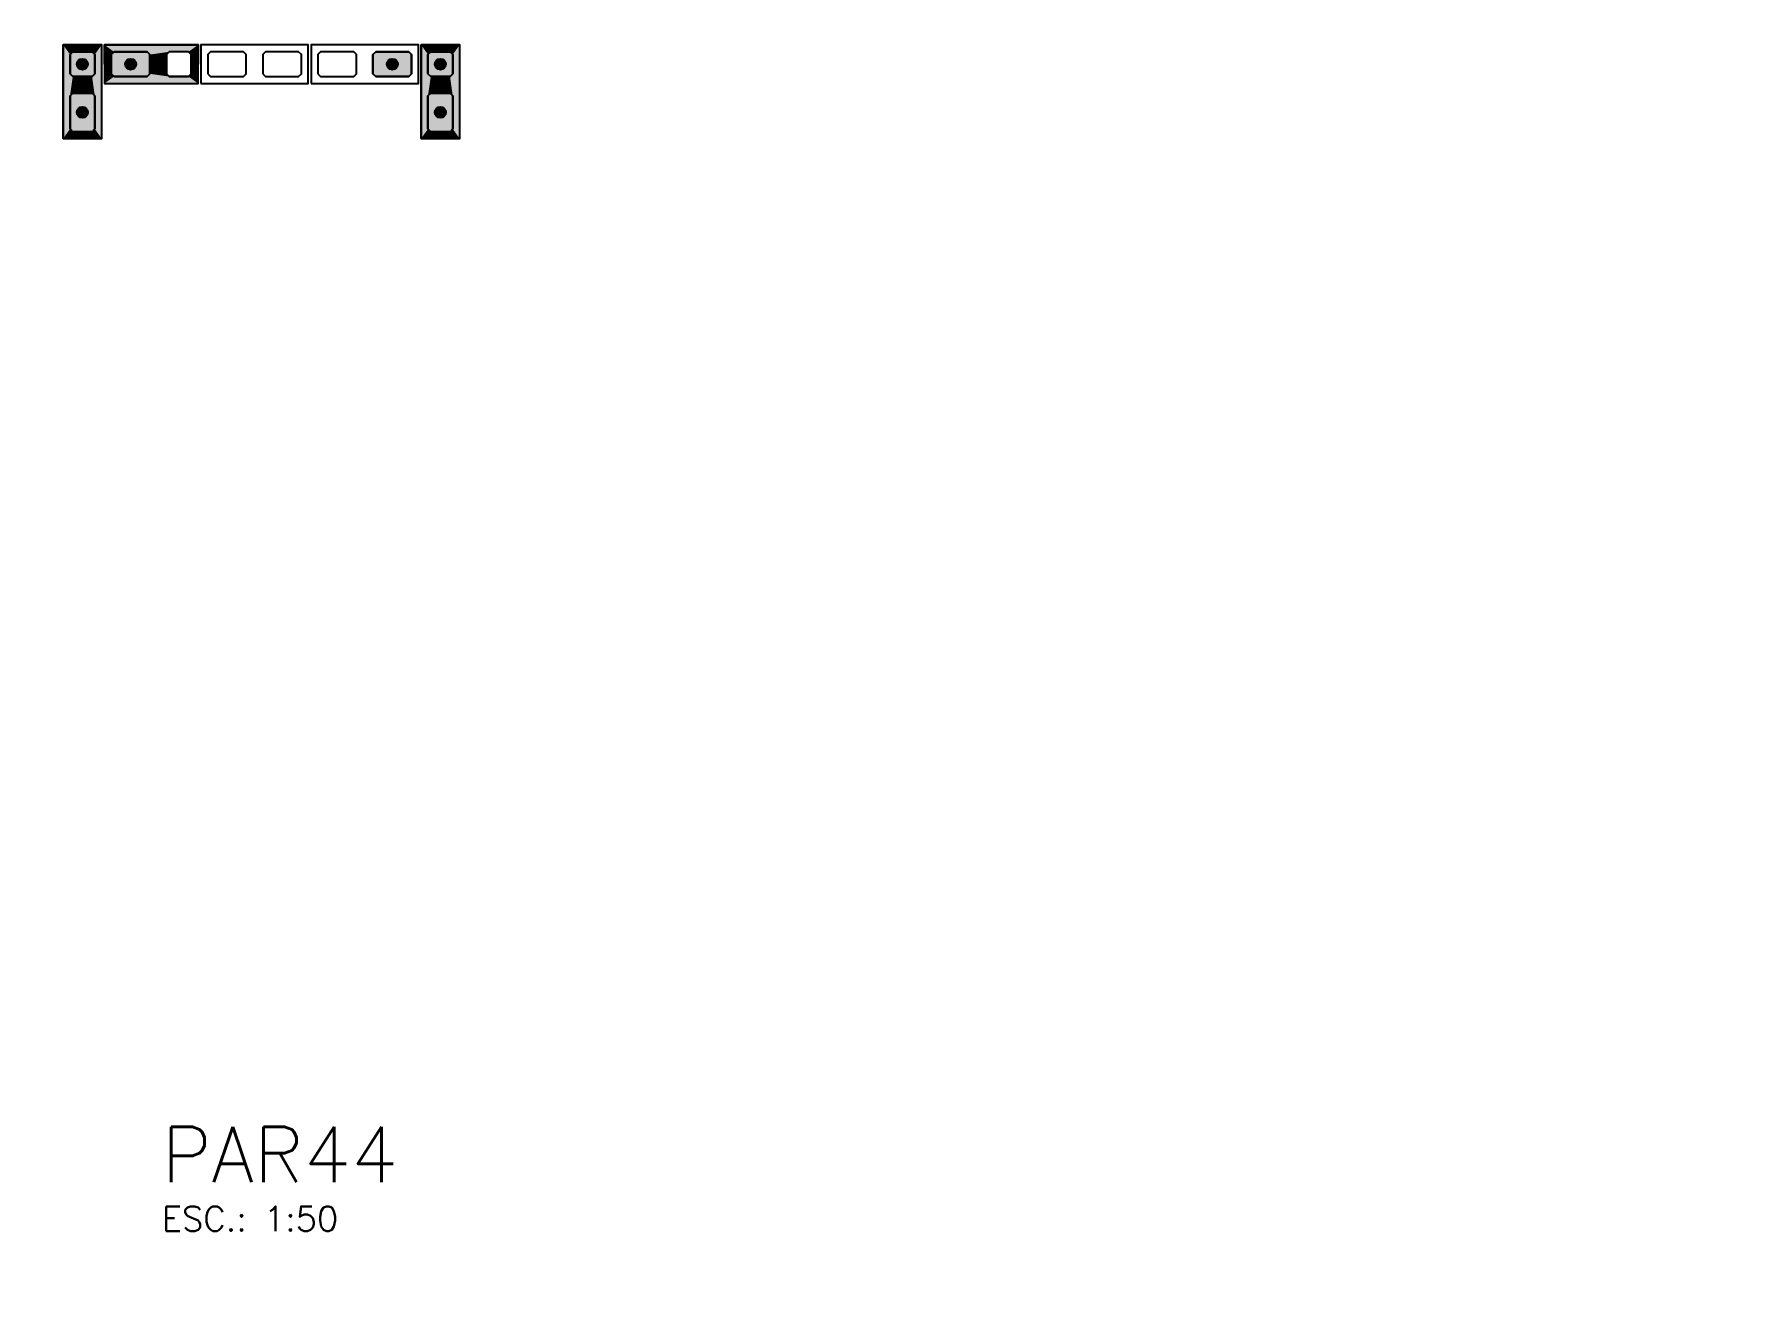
# Model space of a CAD drawing. Extents: x -1.9 to 86, y -1.6 to 60.9.
# Drawn here: x 6.84 to 19.19, y 20.87 to 30.01 of the extents above; entities that cross this region are included whole.
import ezdxf

# ---------------------------------------------------------------- set-up
doc = ezdxf.new("R2010")
doc.units = 0
doc.header["$MEASUREMENT"] = 0
for name, color, linetype in [('PENA_01', 1, 'CONTINUOUS'), ('PENA_02', 2, 'CONTINUOUS'), ('PENA_03', 3, 'CONTINUOUS'), ('PENA_06', 6, 'CONTINUOUS'), ('PENA_11', 252, 'CONTINUOUS'), ('PENA_21', 100, 'CONTINUOUS')]:
    doc.layers.add(name, color=color, linetype=linetype)
doc.styles.get("Standard").update_dxf_attribs({"font": 'ROMANS.SHX'})

msp = doc.modelspace()

# ---------------------------------------------------------------- linework, layer by layer
at = {"layer": 'PENA_01', "linetype": 'Continuous'}
for points in [[(7.097429, 29.860969), (7.097429, 29.720969), (7.117429, 29.700969), (7.257429, 29.700969), (7.277429, 29.720969), (7.277429, 29.860969), (7.257429, 29.880969), (7.117429, 29.880969), (7.097429, 29.860969)], [(7.657429, 29.880969), (7.417429, 29.880969), (7.397429, 29.860969), (7.397429, 29.720969), (7.417429, 29.700969), (7.657429, 29.700969), (7.677429, 29.720969), (7.677429, 29.860969), (7.657429, 29.880969)], [(7.957429, 29.880969), (7.817429, 29.880969), (7.797429, 29.860969), (7.797429, 29.720969), (7.817429, 29.700969), (7.957429, 29.700969), (7.977429, 29.720969), (7.977429, 29.860969), (7.957429, 29.880969)], [(8.097429, 29.720969), (8.117429, 29.700969), (8.357429, 29.700969), (8.377429, 29.720969), (8.377429, 29.860969), (8.357429, 29.880969), (8.117429, 29.880969), (8.097429, 29.860969), (8.097429, 29.720969)], [(8.497429, 29.720969), (8.517429, 29.700969), (8.757429, 29.700969), (8.777429, 29.720969), (8.777429, 29.860969), (8.757429, 29.880969), (8.517429, 29.880969), (8.497429, 29.860969), (8.497429, 29.720969)], [(8.897429, 29.720969), (8.917429, 29.700969), (9.157429, 29.700969), (9.177429, 29.720969), (9.177429, 29.860969), (9.157429, 29.880969), (8.917429, 29.880969), (8.897429, 29.860969), (8.897429, 29.720969)], [(9.297429, 29.720969), (9.317429, 29.700969), (9.557429, 29.700969), (9.577429, 29.720969), (9.577429, 29.860969), (9.557429, 29.880969), (9.317429, 29.880969), (9.297429, 29.860969), (9.297429, 29.720969)], [(9.696906, 29.860969), (9.696906, 29.720969), (9.716906, 29.700969), (9.856906, 29.700969), (9.876906, 29.720969), (9.876906, 29.860969), (9.856906, 29.880969), (9.716906, 29.880969), (9.696906, 29.860969)], [(7.097429, 29.560969), (7.097429, 29.320969), (7.117429, 29.300969), (7.257429, 29.300969), (7.277429, 29.320969), (7.277429, 29.560969), (7.257429, 29.580969), (7.117429, 29.580969), (7.097429, 29.560969)], [(9.696906, 29.560969), (9.696906, 29.320969), (9.716906, 29.300969), (9.856906, 29.300969), (9.876906, 29.320969), (9.876906, 29.560969), (9.856906, 29.580969), (9.716906, 29.580969), (9.696906, 29.560969)]]:
    msp.add_lwpolyline(points, dxfattribs=at)
at = {"layer": 'PENA_02', "linetype": 'Continuous'}
for points in [[(7.047429, 29.930969), (7.047429, 29.250969), (7.327429, 29.250969), (7.327429, 29.930969), (7.047429, 29.930969)], [(8.027429, 29.930969), (7.347429, 29.930969), (7.347429, 29.650969), (8.027429, 29.650969), (8.027429, 29.930969)], [(8.047429, 29.650969), (8.827429, 29.650969), (8.827429, 29.930969), (8.047429, 29.930969), (8.047429, 29.650969)], [(8.847429, 29.650969), (9.627429, 29.650969), (9.627429, 29.930969), (8.847429, 29.930969), (8.847429, 29.650969)], [(9.646906, 29.930969), (9.646906, 29.250969), (9.926906, 29.250969), (9.926906, 29.930969), (9.646906, 29.930969)]]:
    msp.add_lwpolyline(points, dxfattribs=at)
at = {"layer": 'PENA_03', "linetype": 'Continuous'}
for points in [[(7.277429, 29.720969), (7.257429, 29.700969), (7.117429, 29.700969), (7.097429, 29.720969), (7.097429, 29.860969), (7.117429, 29.880969), (7.257429, 29.880969), (7.277429, 29.860969), (7.277429, 29.720969)], [(7.677429, 29.720969), (7.657429, 29.700969), (7.417429, 29.700969), (7.397429, 29.720969), (7.397429, 29.860969), (7.417429, 29.880969), (7.657429, 29.880969), (7.677429, 29.860969), (7.677429, 29.720969)], [(9.577429, 29.720969), (9.557429, 29.700969), (9.317429, 29.700969), (9.297429, 29.720969), (9.297429, 29.860969), (9.317429, 29.880969), (9.557429, 29.880969), (9.577429, 29.860969), (9.577429, 29.720969)], [(9.876906, 29.720969), (9.856906, 29.700969), (9.716906, 29.700969), (9.696906, 29.720969), (9.696906, 29.860969), (9.716906, 29.880969), (9.856906, 29.880969), (9.876906, 29.860969), (9.876906, 29.720969)], [(7.117429, 29.300969), (7.097429, 29.320969), (7.097429, 29.560969), (7.117429, 29.580969), (7.257429, 29.580969), (7.277429, 29.560969), (7.277429, 29.320969), (7.257429, 29.300969), (7.117429, 29.300969)], [(9.716906, 29.300969), (9.696906, 29.320969), (9.696906, 29.560969), (9.716906, 29.580969), (9.856906, 29.580969), (9.876906, 29.560969), (9.876906, 29.320969), (9.856906, 29.300969), (9.716906, 29.300969)]]:
    msp.add_lwpolyline(points, dxfattribs=at)
for centre in [(7.187429, 29.790969), (7.537429, 29.790969), (9.437429, 29.790969), (9.786906, 29.790969), (7.187429, 29.440969), (9.786906, 29.440969)]:
    msp.add_circle(centre, 0.04, dxfattribs=at)
for points in [[(7.227429, 29.790969), (7.167429, 29.82561), (7.149841, 29.80465)], [(7.227429, 29.790969), (7.149841, 29.80465), (7.149841, 29.777288)], [(7.227429, 29.790969), (7.149841, 29.777288), (7.167429, 29.756328)], [(7.227429, 29.790969), (7.194375, 29.830362), (7.167429, 29.82561)], [(7.227429, 29.790969), (7.167429, 29.756328), (7.194375, 29.751577)], [(7.227429, 29.790969), (7.218071, 29.816681), (7.194375, 29.830362)], [(7.227429, 29.790969), (7.194375, 29.751577), (7.218071, 29.765258)], [(7.227429, 29.790969), (7.218071, 29.765258), (7.227429, 29.790969)], [(7.577429, 29.790969), (7.517429, 29.82561), (7.499841, 29.80465)], [(7.577429, 29.790969), (7.499841, 29.80465), (7.499841, 29.777288)], [(7.577429, 29.790969), (7.499841, 29.777288), (7.517429, 29.756328)], [(7.577429, 29.790969), (7.544375, 29.830362), (7.517429, 29.82561)], [(7.577429, 29.790969), (7.517429, 29.756328), (7.544375, 29.751577)], [(7.577429, 29.790969), (7.568071, 29.816681), (7.544375, 29.830362)], [(7.577429, 29.790969), (7.544375, 29.751577), (7.568071, 29.765258)], [(7.577429, 29.790969), (7.568071, 29.765258), (7.577429, 29.790969)], [(9.477429, 29.790969), (9.417429, 29.82561), (9.399841, 29.80465)], [(9.477429, 29.790969), (9.399841, 29.80465), (9.399841, 29.777288)], [(9.477429, 29.790969), (9.399841, 29.777288), (9.417429, 29.756328)], [(9.477429, 29.790969), (9.444375, 29.830362), (9.417429, 29.82561)], [(9.477429, 29.790969), (9.417429, 29.756328), (9.444375, 29.751577)], [(9.477429, 29.790969), (9.468071, 29.816681), (9.444375, 29.830362)], [(9.477429, 29.790969), (9.444375, 29.751577), (9.468071, 29.765258)], [(9.477429, 29.790969), (9.468071, 29.765258), (9.477429, 29.790969)], [(9.826906, 29.790969), (9.766906, 29.82561), (9.749318, 29.80465)], [(9.826906, 29.790969), (9.749318, 29.80465), (9.749318, 29.777288)], [(9.826906, 29.790969), (9.749318, 29.777288), (9.766906, 29.756328)], [(9.826906, 29.790969), (9.793852, 29.830362), (9.766906, 29.82561)], [(9.826906, 29.790969), (9.766906, 29.756328), (9.793852, 29.751577)], [(9.826906, 29.790969), (9.817548, 29.816681), (9.793852, 29.830362)], [(9.826906, 29.790969), (9.793852, 29.751577), (9.817548, 29.765258)], [(9.826906, 29.790969), (9.817548, 29.765258), (9.826906, 29.790969)], [(7.227429, 29.440969), (7.167429, 29.47561), (7.149841, 29.45465)], [(7.227429, 29.440969), (7.149841, 29.45465), (7.149841, 29.427288)], [(7.227429, 29.440969), (7.149841, 29.427288), (7.167429, 29.406328)], [(7.227429, 29.440969), (7.194375, 29.480362), (7.167429, 29.47561)], [(7.227429, 29.440969), (7.167429, 29.406328), (7.194375, 29.401577)], [(7.227429, 29.440969), (7.218071, 29.466681), (7.194375, 29.480362)], [(7.227429, 29.440969), (7.194375, 29.401577), (7.218071, 29.415258)], [(7.227429, 29.440969), (7.218071, 29.415258), (7.227429, 29.440969)], [(9.826906, 29.440969), (9.766906, 29.47561), (9.749318, 29.45465)], [(9.826906, 29.440969), (9.749318, 29.45465), (9.749318, 29.427288)], [(9.826906, 29.440969), (9.749318, 29.427288), (9.766906, 29.406328)], [(9.826906, 29.440969), (9.793852, 29.480362), (9.766906, 29.47561)], [(9.826906, 29.440969), (9.766906, 29.406328), (9.793852, 29.401577)], [(9.826906, 29.440969), (9.817548, 29.466681), (9.793852, 29.480362)], [(9.826906, 29.440969), (9.793852, 29.401577), (9.817548, 29.415258)], [(9.826906, 29.440969), (9.817548, 29.415258), (9.826906, 29.440969)]]:
    msp.add_solid(points, dxfattribs=at)
at = {"layer": 'PENA_11', "linetype": 'Continuous'}
for points in [[(7.277429, 29.720969), (7.097429, 29.860969), (7.117429, 29.880969)], [(7.277429, 29.720969), (7.097429, 29.720969), (7.097429, 29.860969)], [(7.277429, 29.720969), (7.117429, 29.880969), (7.257429, 29.880969)], [(7.277429, 29.720969), (7.257429, 29.880969), (7.277429, 29.860969)], [(7.277429, 29.720969), (7.277429, 29.860969), (7.277429, 29.720969)], [(7.677429, 29.720969), (7.397429, 29.860969), (7.417429, 29.880969)], [(7.677429, 29.720969), (7.397429, 29.720969), (7.397429, 29.860969)], [(7.677429, 29.720969), (7.417429, 29.880969), (7.657429, 29.880969)], [(7.677429, 29.720969), (7.657429, 29.880969), (7.677429, 29.860969)], [(7.677429, 29.720969), (7.677429, 29.860969), (7.677429, 29.720969)], [(9.577429, 29.720969), (9.297429, 29.860969), (9.317429, 29.880969)], [(9.577429, 29.720969), (9.297429, 29.720969), (9.297429, 29.860969)], [(9.577429, 29.720969), (9.317429, 29.880969), (9.557429, 29.880969)], [(9.577429, 29.720969), (9.557429, 29.880969), (9.577429, 29.860969)], [(9.577429, 29.720969), (9.577429, 29.860969), (9.577429, 29.720969)], [(9.876906, 29.720969), (9.696906, 29.860969), (9.716906, 29.880969)], [(9.876906, 29.720969), (9.696906, 29.720969), (9.696906, 29.860969)], [(9.876906, 29.720969), (9.716906, 29.880969), (9.856906, 29.880969)], [(9.876906, 29.720969), (9.856906, 29.880969), (9.876906, 29.860969)], [(9.876906, 29.720969), (9.876906, 29.860969), (9.876906, 29.720969)], [(7.277429, 29.720969), (7.117429, 29.700969), (7.097429, 29.720969)], [(7.277429, 29.720969), (7.257429, 29.700969), (7.117429, 29.700969)], [(7.677429, 29.720969), (7.417429, 29.700969), (7.397429, 29.720969)], [(7.677429, 29.720969), (7.657429, 29.700969), (7.417429, 29.700969)], [(9.577429, 29.720969), (9.317429, 29.700969), (9.297429, 29.720969)], [(9.577429, 29.720969), (9.557429, 29.700969), (9.317429, 29.700969)], [(9.876906, 29.720969), (9.716906, 29.700969), (9.696906, 29.720969)], [(9.876906, 29.720969), (9.856906, 29.700969), (9.716906, 29.700969)], [(7.117429, 29.300969), (7.097429, 29.560969), (7.117429, 29.580969)], [(7.117429, 29.300969), (7.097429, 29.320969), (7.097429, 29.560969)], [(7.117429, 29.300969), (7.117429, 29.580969), (7.257429, 29.580969)], [(7.117429, 29.300969), (7.257429, 29.580969), (7.277429, 29.560969)], [(7.117429, 29.300969), (7.277429, 29.560969), (7.277429, 29.320969)], [(9.716906, 29.300969), (9.696906, 29.560969), (9.716906, 29.580969)], [(9.716906, 29.300969), (9.696906, 29.320969), (9.696906, 29.560969)], [(9.716906, 29.300969), (9.716906, 29.580969), (9.856906, 29.580969)], [(9.716906, 29.300969), (9.856906, 29.580969), (9.876906, 29.560969)], [(9.716906, 29.300969), (9.876906, 29.560969), (9.876906, 29.320969)], [(7.117429, 29.300969), (7.277429, 29.320969), (7.257429, 29.300969)], [(7.117429, 29.300969), (7.257429, 29.300969), (7.117429, 29.300969)], [(9.716906, 29.300969), (9.876906, 29.320969), (9.856906, 29.300969)], [(9.716906, 29.300969), (9.856906, 29.300969), (9.716906, 29.300969)]]:
    msp.add_solid(points, dxfattribs=at)
at = {"layer": 'PENA_21', "linetype": 'Continuous'}
for points in [[(7.187429, 29.930969), (7.187429, 29.880969), (7.117429, 29.880969), (7.097429, 29.860969), (7.097429, 29.720969), (7.117429, 29.700969), (7.187429, 29.700969), (7.187429, 29.580969), (7.117429, 29.580969), (7.097429, 29.560969), (7.097429, 29.320969), (7.117429, 29.300969), (7.187429, 29.300969), (7.187429, 29.250969), (7.047429, 29.250969), (7.047429, 29.930969), (7.187429, 29.930969)], [(7.187429, 29.930969), (7.187429, 29.880969), (7.257429, 29.880969), (7.277429, 29.860969), (7.277429, 29.720969), (7.257429, 29.700969), (7.187429, 29.700969), (7.187429, 29.580969), (7.257429, 29.580969), (7.277429, 29.560969), (7.277429, 29.320969), (7.257429, 29.300969), (7.187429, 29.300969), (7.187429, 29.250969), (7.327429, 29.250969), (7.327429, 29.930969), (7.187429, 29.930969)], [(8.027429, 29.790969), (7.977429, 29.790969), (7.977429, 29.860969), (7.957429, 29.880969), (7.817429, 29.880969), (7.797429, 29.860969), (7.797429, 29.790969), (7.677429, 29.790969), (7.677429, 29.860969), (7.657429, 29.880969), (7.417429, 29.880969), (7.397429, 29.860969), (7.397429, 29.790969), (7.347429, 29.790969), (7.347429, 29.930969), (8.027429, 29.930969), (8.027429, 29.790969)], [(9.786906, 29.930969), (9.786906, 29.880969), (9.716906, 29.880969), (9.696906, 29.860969), (9.696906, 29.720969), (9.716906, 29.700969), (9.786906, 29.700969), (9.786906, 29.580969), (9.716906, 29.580969), (9.696906, 29.560969), (9.696906, 29.320969), (9.716906, 29.300969), (9.786906, 29.300969), (9.786906, 29.250969), (9.646906, 29.250969), (9.646906, 29.930969), (9.786906, 29.930969)], [(9.786906, 29.930969), (9.786906, 29.880969), (9.856906, 29.880969), (9.876906, 29.860969), (9.876906, 29.720969), (9.856906, 29.700969), (9.786906, 29.700969), (9.786906, 29.580969), (9.856906, 29.580969), (9.876906, 29.560969), (9.876906, 29.320969), (9.856906, 29.300969), (9.786906, 29.300969), (9.786906, 29.250969), (9.926906, 29.250969), (9.926906, 29.930969), (9.786906, 29.930969)], [(8.027429, 29.790969), (7.977429, 29.790969), (7.977429, 29.720969), (7.957429, 29.700969), (7.817429, 29.700969), (7.797429, 29.720969), (7.797429, 29.790969), (7.677429, 29.790969), (7.677429, 29.720969), (7.657429, 29.700969), (7.417429, 29.700969), (7.397429, 29.720969), (7.397429, 29.790969), (7.347429, 29.790969), (7.347429, 29.650969), (8.027429, 29.650969), (8.027429, 29.790969)]]:
    msp.add_lwpolyline(points, dxfattribs=at)
for points in [[(7.117429, 29.880969), (7.097429, 29.860969), (7.047429, 29.930969)], [(7.117429, 29.880969), (7.047429, 29.930969), (7.187429, 29.930969)], [(7.047429, 29.930969), (7.097429, 29.860969), (7.047429, 29.250969)], [(7.117429, 29.880969), (7.187429, 29.930969), (7.187429, 29.880969)], [(7.327429, 29.930969), (7.187429, 29.930969), (7.257429, 29.880969)], [(7.257429, 29.880969), (7.187429, 29.930969), (7.187429, 29.880969)], [(7.277429, 29.860969), (7.327429, 29.930969), (7.257429, 29.880969)], [(7.327429, 29.250969), (7.327429, 29.930969), (7.277429, 29.860969)], [(8.027429, 29.930969), (7.417429, 29.880969), (7.347429, 29.930969)], [(7.417429, 29.880969), (7.397429, 29.860969), (7.347429, 29.930969)], [(7.347429, 29.930969), (7.397429, 29.860969), (7.347429, 29.790969)], [(7.657429, 29.880969), (7.417429, 29.880969), (8.027429, 29.930969)], [(7.677429, 29.860969), (7.657429, 29.880969), (8.027429, 29.930969)], [(8.027429, 29.930969), (7.817429, 29.880969), (7.677429, 29.860969)], [(8.027429, 29.930969), (7.957429, 29.880969), (7.817429, 29.880969)], [(8.027429, 29.930969), (7.977429, 29.860969), (7.957429, 29.880969)], [(8.027429, 29.930969), (8.027429, 29.790969), (7.977429, 29.790969)], [(8.027429, 29.930969), (7.977429, 29.790969), (7.977429, 29.860969)], [(9.716906, 29.880969), (9.696906, 29.860969), (9.646906, 29.930969)], [(9.716906, 29.880969), (9.646906, 29.930969), (9.786906, 29.930969)], [(9.646906, 29.930969), (9.696906, 29.860969), (9.646906, 29.250969)], [(9.716906, 29.880969), (9.786906, 29.930969), (9.786906, 29.880969)], [(9.926906, 29.930969), (9.786906, 29.930969), (9.856906, 29.880969)], [(9.856906, 29.880969), (9.786906, 29.930969), (9.786906, 29.880969)], [(9.876906, 29.860969), (9.926906, 29.930969), (9.856906, 29.880969)], [(9.926906, 29.250969), (9.926906, 29.930969), (9.876906, 29.860969)], [(7.047429, 29.250969), (7.097429, 29.860969), (7.097429, 29.320969)], [(7.097429, 29.320969), (7.097429, 29.860969), (7.097429, 29.720969)], [(7.277429, 29.720969), (7.327429, 29.250969), (7.277429, 29.860969)], [(7.397429, 29.860969), (7.397429, 29.790969), (7.347429, 29.790969)], [(7.397429, 29.790969), (7.347429, 29.790969), (7.347429, 29.650969)], [(7.397429, 29.790969), (7.347429, 29.650969), (7.397429, 29.720969)], [(7.677429, 29.790969), (7.677429, 29.860969), (7.817429, 29.880969)], [(7.677429, 29.790969), (7.817429, 29.880969), (7.797429, 29.860969)], [(7.677429, 29.790969), (7.797429, 29.860969), (7.797429, 29.790969)], [(7.677429, 29.720969), (7.797429, 29.720969), (7.797429, 29.790969)], [(7.677429, 29.720969), (7.797429, 29.790969), (7.677429, 29.790969)], [(7.977429, 29.720969), (8.027429, 29.650969), (8.027429, 29.790969)], [(7.977429, 29.720969), (8.027429, 29.790969), (7.977429, 29.790969)], [(9.646906, 29.250969), (9.696906, 29.860969), (9.696906, 29.320969)], [(9.696906, 29.320969), (9.696906, 29.860969), (9.696906, 29.720969)], [(9.876906, 29.720969), (9.926906, 29.250969), (9.876906, 29.860969)], [(7.097429, 29.320969), (7.097429, 29.560969), (7.097429, 29.720969)], [(7.117429, 29.700969), (7.097429, 29.560969), (7.097429, 29.720969)], [(7.117429, 29.700969), (7.117429, 29.580969), (7.097429, 29.560969)], [(7.187429, 29.700969), (7.117429, 29.580969), (7.117429, 29.700969)], [(7.187429, 29.700969), (7.187429, 29.580969), (7.117429, 29.580969)], [(7.187429, 29.700969), (7.257429, 29.580969), (7.257429, 29.700969)], [(7.187429, 29.700969), (7.187429, 29.580969), (7.257429, 29.580969)], [(7.257429, 29.700969), (7.277429, 29.560969), (7.277429, 29.720969)], [(7.257429, 29.580969), (7.277429, 29.560969), (7.257429, 29.700969)], [(7.277429, 29.560969), (7.327429, 29.250969), (7.277429, 29.720969)], [(7.417429, 29.700969), (7.397429, 29.720969), (7.347429, 29.650969)], [(7.417429, 29.700969), (7.347429, 29.650969), (8.027429, 29.650969)], [(7.417429, 29.700969), (8.027429, 29.650969), (7.657429, 29.700969)], [(7.677429, 29.720969), (7.657429, 29.700969), (8.027429, 29.650969)], [(7.677429, 29.720969), (8.027429, 29.650969), (7.817429, 29.700969)], [(7.677429, 29.720969), (7.817429, 29.700969), (7.797429, 29.720969)], [(7.817429, 29.700969), (8.027429, 29.650969), (7.957429, 29.700969)], [(7.977429, 29.720969), (7.957429, 29.700969), (8.027429, 29.650969)], [(9.696906, 29.320969), (9.696906, 29.560969), (9.696906, 29.720969)], [(9.716906, 29.700969), (9.696906, 29.560969), (9.696906, 29.720969)], [(9.716906, 29.700969), (9.716906, 29.580969), (9.696906, 29.560969)], [(9.786906, 29.700969), (9.716906, 29.580969), (9.716906, 29.700969)], [(9.786906, 29.700969), (9.786906, 29.580969), (9.716906, 29.580969)], [(9.786906, 29.700969), (9.856906, 29.580969), (9.856906, 29.700969)], [(9.786906, 29.700969), (9.786906, 29.580969), (9.856906, 29.580969)], [(9.856906, 29.700969), (9.876906, 29.560969), (9.876906, 29.720969)], [(9.856906, 29.580969), (9.876906, 29.560969), (9.856906, 29.700969)], [(9.876906, 29.560969), (9.926906, 29.250969), (9.876906, 29.720969)], [(7.277429, 29.560969), (7.277429, 29.320969), (7.327429, 29.250969)], [(9.876906, 29.560969), (9.876906, 29.320969), (9.926906, 29.250969)], [(7.117429, 29.300969), (7.047429, 29.250969), (7.097429, 29.320969)], [(7.187429, 29.250969), (7.047429, 29.250969), (7.117429, 29.300969)], [(7.187429, 29.300969), (7.187429, 29.250969), (7.117429, 29.300969)], [(7.257429, 29.300969), (7.187429, 29.300969), (7.327429, 29.250969)], [(7.187429, 29.300969), (7.187429, 29.250969), (7.327429, 29.250969)], [(7.277429, 29.320969), (7.257429, 29.300969), (7.327429, 29.250969)], [(9.716906, 29.300969), (9.646906, 29.250969), (9.696906, 29.320969)], [(9.786906, 29.250969), (9.646906, 29.250969), (9.716906, 29.300969)], [(9.786906, 29.300969), (9.786906, 29.250969), (9.716906, 29.300969)], [(9.856906, 29.300969), (9.786906, 29.300969), (9.926906, 29.250969)], [(9.786906, 29.300969), (9.786906, 29.250969), (9.926906, 29.250969)], [(9.876906, 29.320969), (9.856906, 29.300969), (9.926906, 29.250969)]]:
    msp.add_solid(points, dxfattribs=at)

# ---------------------------------------------------------------- texts
at = {"layer": 'PENA_03', "linetype": 'Continuous'}
msp.add_text('ESC.: 1:50', height=0.18, dxfattribs=at).set_placement((7.764576, 21.317482))
at = {"layer": 'PENA_06', "linetype": 'Continuous'}
msp.add_text('PAR44', height=0.4, dxfattribs=at).set_placement((7.764576, 21.673706))

doc.saveas('drawing.dxf')
